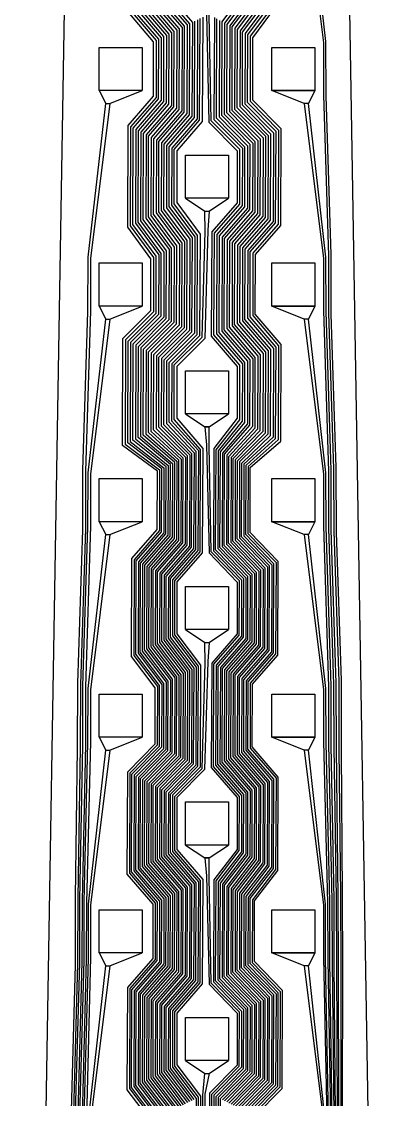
# Model space of a CAD drawing. Header units: inches. Extents: x 115980 to 170179, y 57000 to 74333.
# Drawn here: x 160486.4 to 160572.4, y 73709.1 to 73959.1 of the extents above; entities that cross this region are included whole.
import ezdxf

# ---------------------------------------------------------------- set-up
doc = ezdxf.new("R2010")
doc.units = ezdxf.units.IN
doc.header["$MEASUREMENT"] = 0
for name, color, linetype in [('metal', 221, 'Continuous'), ('nitride window', 40, 'Continuous'), ('profile', 140, 'Continuous')]:
    doc.layers.add(name, color=color, linetype=linetype)

msp = doc.modelspace()

# ---------------------------------------------------------------- linework, layer by layer
at = {"layer": 'metal'}
for points in [[(160551.91, 73990.12), (160556.39, 73954.15), (160556.39, 73942.12), (160557.58, 73904.76), (160557.61, 73891.52), (160558.77, 73855.38), (160558.81, 73840.92), (160559.96, 73806), (160560.01, 73790.32), (160560.36, 73756.21), (160560.41, 73740.12), (160560.41, 73706.12)], [(160560.81, 73706.32), (160560.91, 73739.87), (160560.86, 73756.46), (160560.61, 73790.02), (160560.56, 73806.31), (160559.41, 73840.62), (160559.37, 73855.69), (160558.21, 73891.22), (160558.18, 73905.07), (160557.01, 73941.82), (160556.99, 73954.46), (160552.91, 73990.12)], [(160522.41, 73707.12), (160516.91, 73714.37), (160516.96, 73731.98), (160522.84, 73738.74), (160522.91, 73757.37), (160516.91, 73764.37), (160516.96, 73781.98), (160523.34, 73788.48), (160523.41, 73807.62), (160517.91, 73814.87), (160517.96, 73831.46), (160523.83, 73838.22), (160523.91, 73857.87), (160517.01, 73864.42), (160517.06, 73881.93), (160523.54, 73888.38), (160523.61, 73907.72), (160518.21, 73915.02), (160518.25, 73931.31), (160524.13, 73938.07), (160524.21, 73958.02), (160518.21, 73965.02)], [(160518.81, 73965.32), (160524.81, 73958.32), (160524.73, 73937.76), (160518.85, 73931), (160518.81, 73915.32), (160524.21, 73908.02), (160524.13, 73888.07), (160517.66, 73881.62), (160517.61, 73864.72), (160524.41, 73858.12), (160524.33, 73837.97), (160518.45, 73831.21), (160518.41, 73815.12), (160523.91, 73807.87), (160523.83, 73788.22), (160517.46, 73781.72), (160517.41, 73764.62), (160523.41, 73757.62), (160523.34, 73738.48), (160517.46, 73731.72), (160517.41, 73714.62), (160522.91, 73707.37)], [(160523.41, 73707.62), (160517.91, 73714.87), (160517.96, 73731.46), (160523.83, 73738.22), (160523.91, 73757.87), (160517.91, 73764.87), (160517.96, 73781.46), (160524.33, 73787.97), (160524.41, 73808.12), (160518.91, 73815.37), (160518.95, 73830.95), (160524.83, 73837.71), (160524.91, 73858.37), (160518.21, 73865.02), (160518.25, 73881.31), (160524.73, 73887.76), (160524.81, 73908.32), (160519.41, 73915.62), (160519.44, 73930.69), (160525.32, 73937.45), (160525.41, 73958.62), (160519.41, 73965.62)], [(160520.01, 73965.92), (160526.01, 73958.92), (160525.92, 73937.14), (160520.04, 73930.38), (160520.01, 73915.92), (160525.41, 73908.62), (160525.32, 73887.45), (160518.85, 73881), (160518.81, 73865.32), (160525.41, 73858.62), (160525.32, 73837.45), (160519.44, 73830.69), (160519.41, 73815.62), (160524.91, 73808.37), (160524.83, 73787.71), (160518.45, 73781.21), (160518.41, 73765.12), (160524.41, 73758.12), (160524.33, 73737.97), (160518.45, 73731.21), (160518.41, 73715.12), (160523.91, 73707.87)], [(160534.48, 73708.27), (160540.86, 73714.77), (160540.91, 73731.37), (160534.41, 73738.12), (160534.48, 73758.27), (160539.86, 73765.28), (160539.91, 73780.87), (160533.91, 73787.87), (160533.99, 73808.53), (160539.86, 73815.28), (160539.91, 73830.87), (160533.41, 73837.62), (160533.49, 73858.78), (160539.37, 73865.54), (160539.41, 73880.62), (160533.41, 73887.62), (160533.49, 73908.78), (160539.37, 73915.54), (160539.41, 73930.62), (160532.81, 73937.32), (160532.9, 73959.09), (160538.18, 73966.16)], [(160538.77, 73965.85), (160533.49, 73958.78), (160533.41, 73937.62), (160540.01, 73930.92), (160539.96, 73915.23), (160534.09, 73908.47), (160534.01, 73887.92), (160540.01, 73880.92), (160539.96, 73865.23), (160533.99, 73858.53), (160533.91, 73837.87), (160540.41, 73831.12), (160540.36, 73815.03), (160534.48, 73808.27), (160534.41, 73788.12), (160540.41, 73781.12), (160540.36, 73765.03), (160534.98, 73758.01), (160534.91, 73738.37), (160541.41, 73731.62), (160541.35, 73714.51), (160534.98, 73708.01)], [(160535.48, 73707.75), (160541.85, 73714.25), (160541.91, 73731.87), (160535.41, 73738.62), (160535.48, 73757.75), (160540.86, 73764.77), (160540.91, 73781.37), (160534.91, 73788.37), (160534.98, 73808.01), (160540.86, 73814.77), (160540.91, 73831.37), (160534.41, 73838.12), (160534.48, 73858.27), (160540.56, 73864.92), (160540.61, 73881.22), (160534.61, 73888.22), (160534.68, 73908.16), (160540.56, 73914.92), (160540.61, 73931.22), (160534.01, 73937.92), (160534.09, 73958.47), (160539.37, 73965.54)], [(160539.96, 73965.23), (160534.68, 73958.16), (160534.61, 73938.22), (160541.21, 73931.52), (160541.15, 73914.61), (160535.28, 73907.86), (160535.21, 73888.52), (160541.21, 73881.52), (160541.15, 73864.61), (160534.98, 73858.01), (160534.91, 73838.37), (160541.41, 73831.62), (160541.35, 73814.51), (160535.48, 73807.75), (160535.41, 73788.62), (160541.41, 73781.62), (160541.35, 73764.51), (160535.97, 73757.49), (160535.91, 73738.87), (160542.41, 73732.12), (160542.34, 73714), (160535.97, 73707.49)], [(160518.41, 73705.12), (160512.91, 73712.37), (160512.99, 73734.04), (160518.87, 73740.8), (160518.91, 73755.37), (160512.91, 73762.37), (160512.99, 73784.04), (160519.37, 73790.54), (160519.41, 73805.62), (160513.91, 73812.87), (160513.99, 73833.53), (160519.86, 73840.28), (160519.91, 73855.87), (160512.21, 73862.02), (160512.3, 73884.4), (160518.77, 73890.85), (160518.81, 73905.32), (160513.41, 73912.62), (160513.49, 73933.78), (160519.37, 73940.54), (160519.41, 73955.62), (160513.41, 73962.62)], [(160514.01, 73962.92), (160520.01, 73955.92), (160519.96, 73940.23), (160514.09, 73933.47), (160514.01, 73912.92), (160519.41, 73905.62), (160519.37, 73890.54), (160512.9, 73884.09), (160512.81, 73862.32), (160520.41, 73856.12), (160520.36, 73840.03), (160514.48, 73833.27), (160514.41, 73813.12), (160519.91, 73805.87), (160519.86, 73790.28), (160513.49, 73783.78), (160513.41, 73762.62), (160519.41, 73755.62), (160519.37, 73740.54), (160513.49, 73733.78), (160513.41, 73712.62), (160518.91, 73705.37)], [(160519.41, 73705.62), (160513.91, 73712.87), (160513.99, 73733.53), (160519.86, 73740.28), (160519.91, 73755.87), (160513.91, 73762.87), (160513.99, 73783.53), (160520.36, 73790.03), (160520.41, 73806.12), (160514.91, 73813.37), (160514.98, 73833.01), (160520.86, 73839.77), (160520.91, 73856.37), (160513.41, 73862.62), (160513.49, 73883.78), (160519.96, 73890.23), (160520.01, 73905.92), (160514.61, 73913.22), (160514.68, 73933.16), (160520.56, 73939.92), (160520.61, 73956.22), (160514.61, 73963.22)], [(160515.21, 73963.52), (160521.21, 73956.52), (160521.15, 73939.61), (160515.28, 73932.86), (160515.21, 73913.52), (160520.61, 73906.22), (160520.56, 73889.92), (160514.09, 73883.47), (160514.01, 73862.92), (160521.41, 73856.62), (160521.35, 73839.51), (160515.48, 73832.75), (160515.41, 73813.62), (160520.91, 73806.37), (160520.86, 73789.77), (160514.48, 73783.27), (160514.41, 73763.12), (160520.41, 73756.12), (160520.36, 73740.03), (160514.48, 73733.27), (160514.41, 73713.12), (160519.91, 73705.87)], [(160520.41, 73706.12), (160514.91, 73713.37), (160514.98, 73733.01), (160520.86, 73739.77), (160520.91, 73756.37), (160514.91, 73763.37), (160514.98, 73783.01), (160521.35, 73789.51), (160521.41, 73806.62), (160515.91, 73813.87), (160515.97, 73832.49), (160521.85, 73839.25), (160521.91, 73856.87), (160514.61, 73863.22), (160514.68, 73883.16), (160521.15, 73889.61), (160521.21, 73906.52), (160515.81, 73913.82), (160515.87, 73932.55), (160521.75, 73939.3), (160521.81, 73956.82), (160515.81, 73963.82)], [(160516.41, 73964.12), (160522.41, 73957.12), (160522.34, 73939), (160516.47, 73932.24), (160516.41, 73914.12), (160521.81, 73906.82), (160521.75, 73889.3), (160515.28, 73882.86), (160515.21, 73863.52), (160522.41, 73857.12), (160522.34, 73839), (160516.47, 73832.24), (160516.41, 73814.12), (160521.91, 73806.87), (160521.85, 73789.25), (160515.48, 73782.75), (160515.41, 73763.62), (160521.41, 73756.62), (160521.35, 73739.51), (160515.48, 73732.75), (160515.41, 73713.62), (160520.91, 73706.37)], [(160521.41, 73706.62), (160515.91, 73713.87), (160515.97, 73732.49), (160521.85, 73739.25), (160521.91, 73756.87), (160515.91, 73763.87), (160515.97, 73782.49), (160522.34, 73789), (160522.41, 73807.12), (160516.91, 73814.37), (160516.96, 73831.98), (160522.84, 73838.74), (160522.91, 73857.37), (160515.81, 73863.82), (160515.87, 73882.55), (160522.34, 73889), (160522.41, 73907.12), (160517.01, 73914.42), (160517.06, 73931.93), (160522.94, 73938.69), (160523.01, 73957.42), (160517.01, 73964.42)], [(160517.61, 73964.72), (160523.61, 73957.72), (160523.54, 73938.38), (160517.66, 73931.62), (160517.61, 73914.72), (160523.01, 73907.42), (160522.94, 73888.69), (160516.47, 73882.24), (160516.41, 73864.12), (160523.41, 73857.62), (160523.34, 73838.48), (160517.46, 73831.72), (160517.41, 73814.62), (160522.91, 73807.37), (160522.84, 73788.74), (160516.47, 73782.24), (160516.41, 73764.12), (160522.41, 73757.12), (160522.34, 73739), (160516.47, 73732.24), (160516.41, 73714.12), (160521.91, 73706.87)], [(160536.47, 73707.24), (160542.84, 73713.74), (160542.91, 73732.37), (160536.41, 73739.12), (160536.47, 73757.24), (160541.85, 73764.25), (160541.91, 73781.87), (160535.91, 73788.87), (160535.97, 73807.49), (160541.85, 73814.25), (160541.91, 73831.87), (160535.41, 73838.62), (160535.48, 73857.75), (160541.75, 73864.3), (160541.81, 73881.82), (160535.81, 73888.82), (160535.87, 73907.55), (160541.75, 73914.3), (160541.81, 73931.82), (160535.21, 73938.52), (160535.28, 73957.86), (160540.56, 73964.92)], [(160541.15, 73964.61), (160535.87, 73957.55), (160535.81, 73938.82), (160542.41, 73932.12), (160542.34, 73914), (160536.47, 73907.24), (160536.41, 73889.12), (160542.41, 73882.12), (160542.34, 73864), (160535.97, 73857.49), (160535.91, 73838.87), (160542.41, 73832.12), (160542.34, 73814), (160536.47, 73807.24), (160536.41, 73789.12), (160542.41, 73782.12), (160542.34, 73764), (160536.96, 73756.98), (160536.91, 73739.37), (160543.41, 73732.62), (160543.34, 73713.48), (160536.96, 73706.98)], [(160537.46, 73706.72), (160543.83, 73713.22), (160543.91, 73732.87), (160537.41, 73739.62), (160537.46, 73756.72), (160542.84, 73763.74), (160542.91, 73782.37), (160536.91, 73789.37), (160536.96, 73806.98), (160542.84, 73813.74), (160542.91, 73832.37), (160536.41, 73839.12), (160536.47, 73857.24), (160542.94, 73863.69), (160543.01, 73882.42), (160537.01, 73889.42), (160537.06, 73906.93), (160542.94, 73913.69), (160543.01, 73932.42), (160536.41, 73939.12), (160536.47, 73957.24), (160541.75, 73964.3)], [(160542.34, 73964), (160537.06, 73956.93), (160537.01, 73939.42), (160543.61, 73932.72), (160543.54, 73913.38), (160537.66, 73906.62), (160537.61, 73889.72), (160543.61, 73882.72), (160543.54, 73863.38), (160536.96, 73856.98), (160536.91, 73839.37), (160543.41, 73832.62), (160543.34, 73813.48), (160537.46, 73806.72), (160537.41, 73789.62), (160543.41, 73782.62), (160543.34, 73763.48), (160537.96, 73756.46), (160537.91, 73739.87), (160544.41, 73733.12), (160544.33, 73712.97), (160537.96, 73706.46)], [(160538.45, 73706.21), (160544.83, 73712.71), (160544.91, 73733.37), (160538.41, 73740.12), (160538.45, 73756.21), (160543.83, 73763.22), (160543.91, 73782.87), (160537.91, 73789.87), (160537.96, 73806.46), (160543.83, 73813.22), (160543.91, 73832.87), (160537.41, 73839.62), (160537.46, 73856.72), (160544.13, 73863.07), (160544.21, 73883.02), (160538.21, 73890.02), (160538.25, 73906.31), (160544.13, 73913.07), (160544.21, 73933.02), (160537.61, 73939.72), (160537.66, 73956.62), (160542.94, 73963.69)], [(160543.54, 73963.38), (160538.25, 73956.31), (160538.21, 73940.02), (160544.81, 73933.32), (160544.73, 73912.76), (160538.85, 73906), (160538.81, 73890.32), (160544.81, 73883.32), (160544.73, 73862.76), (160537.96, 73856.46), (160537.91, 73839.87), (160544.41, 73833.12), (160544.33, 73812.97), (160538.45, 73806.21), (160538.41, 73790.12), (160544.41, 73783.12), (160544.33, 73762.97), (160538.95, 73755.95), (160538.91, 73740.37), (160545.41, 73733.62), (160545.32, 73712.45), (160538.95, 73705.95)], [(160539.44, 73705.69), (160545.82, 73712.19), (160545.91, 73733.87), (160539.41, 73740.62), (160539.44, 73755.69), (160544.83, 73762.71), (160544.91, 73783.37), (160538.91, 73790.37), (160538.95, 73805.95), (160544.83, 73812.71), (160544.91, 73833.37), (160538.41, 73840.12), (160538.45, 73856.21), (160545.32, 73862.45), (160545.41, 73883.62), (160539.41, 73890.62), (160539.44, 73905.69), (160545.32, 73912.45), (160545.41, 73933.62), (160538.81, 73940.32), (160538.85, 73956), (160544.13, 73963.07)], [(160544.73, 73962.76), (160539.44, 73955.69), (160539.41, 73940.62), (160546.01, 73933.92), (160545.92, 73912.14), (160540.04, 73905.38), (160540.01, 73890.92), (160546.01, 73883.92), (160545.92, 73862.14), (160538.95, 73855.95), (160538.91, 73840.37), (160545.41, 73833.62), (160545.32, 73812.45), (160539.44, 73805.69), (160539.41, 73790.62), (160545.41, 73783.62), (160545.32, 73762.45), (160539.94, 73755.43), (160539.91, 73740.87), (160546.41, 73734.12), (160546.31, 73711.93), (160539.94, 73705.43)], [(160516.41, 73704.12), (160510.91, 73711.37), (160511.01, 73735.07), (160516.89, 73741.83), (160516.91, 73754.37), (160510.91, 73761.37), (160511.01, 73785.07), (160517.38, 73791.57), (160517.41, 73804.62), (160511.91, 73811.87), (160512, 73834.56), (160517.88, 73841.31), (160517.91, 73854.87), (160509.81, 73860.82), (160509.92, 73885.64), (160516.39, 73892.09), (160516.41, 73904.12), (160511.01, 73911.42), (160511.11, 73935.02), (160516.99, 73941.78), (160517.01, 73954.42), (160511.01, 73961.42)], [(160511.61, 73961.72), (160517.61, 73954.72), (160517.58, 73941.47), (160511.7, 73934.71), (160511.61, 73911.72), (160517.01, 73904.42), (160516.99, 73891.78), (160510.51, 73885.33), (160510.41, 73861.12), (160518.41, 73855.12), (160518.38, 73841.06), (160512.5, 73834.3), (160512.41, 73812.12), (160517.91, 73804.87), (160517.88, 73791.31), (160511.51, 73784.81), (160511.41, 73761.62), (160517.41, 73754.62), (160517.38, 73741.57), (160511.51, 73734.81), (160511.41, 73711.62), (160516.91, 73704.37)], [(160517.41, 73704.62), (160511.91, 73711.87), (160512, 73734.56), (160517.88, 73741.31), (160517.91, 73754.87), (160511.91, 73761.87), (160512, 73784.56), (160518.38, 73791.06), (160518.41, 73805.12), (160512.91, 73812.37), (160512.99, 73834.04), (160518.87, 73840.8), (160518.91, 73855.37), (160511.01, 73861.42), (160511.11, 73885.02), (160517.58, 73891.47), (160517.61, 73904.72), (160512.21, 73912.02), (160512.3, 73934.4), (160518.18, 73941.16), (160518.21, 73955.02), (160512.21, 73962.02)], [(160512.81, 73962.32), (160518.81, 73955.32), (160518.77, 73940.85), (160512.9, 73934.09), (160512.81, 73912.32), (160518.21, 73905.02), (160518.18, 73891.16), (160511.7, 73884.71), (160511.61, 73861.72), (160519.41, 73855.62), (160519.37, 73840.54), (160513.49, 73833.78), (160513.41, 73812.62), (160518.91, 73805.37), (160518.87, 73790.8), (160512.5, 73784.3), (160512.41, 73762.12), (160518.41, 73755.12), (160518.38, 73741.06), (160512.5, 73734.3), (160512.41, 73712.12), (160517.91, 73704.87)], [(160528.41, 73960.12), (160528.3, 73935.9), (160522.42, 73929.15), (160522.42, 73917.12), (160527.81, 73909.82), (160527.7, 73886.21), (160521.23, 73879.76), (160521.21, 73866.52), (160527.41, 73859.62), (160527.31, 73836.42), (160521.43, 73829.66), (160521.41, 73816.62), (160526.91, 73809.37), (160526.81, 73786.68), (160520.44, 73780.18), (160520.41, 73766.12), (160526.41, 73759.12), (160526.31, 73736.93), (160520.44, 73730.18), (160520.41, 73716.12), (160525.91, 73708.87)], [(160529.32, 73960.95), (160529.81, 73935.82), (160536.41, 73929.12), (160536.39, 73917.09), (160530.51, 73910.33), (160530.41, 73886.12), (160536.41, 73879.12), (160536.39, 73867.09), (160531.01, 73860.07), (160530.91, 73836.37), (160537.41, 73829.62), (160537.38, 73816.57), (160531.51, 73809.81), (160531.41, 73786.62), (160537.41, 73779.62), (160537.38, 73766.57), (160532, 73759.56), (160531.91, 73736.87), (160538.41, 73730.12), (160538.38, 73716.06), (160532, 73709.56), (160531.91, 73686.87)], [(160532.41, 73687.12), (160532.5, 73709.3), (160538.87, 73715.8), (160538.91, 73730.37), (160532.41, 73737.12), (160532.5, 73759.3), (160537.88, 73766.31), (160537.91, 73779.87), (160531.91, 73786.87), (160532, 73809.56), (160537.88, 73816.31), (160537.91, 73829.87), (160531.41, 73836.62), (160531.51, 73859.81), (160536.99, 73866.78), (160537.01, 73879.42), (160531.01, 73886.42), (160531.11, 73910.02), (160536.99, 73916.78), (160537.01, 73929.42), (160530.41, 73936.12), (160529.92, 73960.64)], [(160531.11, 73960.02), (160531.01, 73936.42), (160537.61, 73929.72), (160537.58, 73916.47), (160531.7, 73909.71), (160531.61, 73886.72), (160537.61, 73879.72), (160537.58, 73866.47), (160532, 73859.56), (160531.91, 73836.87), (160538.41, 73830.12), (160538.38, 73816.06), (160532.5, 73809.3), (160532.41, 73787.12), (160538.41, 73780.12), (160538.38, 73766.06), (160532.99, 73759.04), (160532.91, 73737.37), (160539.41, 73730.62), (160539.37, 73715.54), (160532.99, 73709.04)], [(160540.44, 73705.18), (160546.81, 73711.68), (160546.91, 73734.37), (160540.41, 73741.12), (160540.44, 73755.18), (160545.82, 73762.19), (160545.91, 73783.87), (160539.91, 73790.87), (160539.94, 73805.43), (160545.82, 73812.19), (160545.91, 73833.87), (160539.41, 73840.62), (160539.44, 73855.69), (160546.51, 73861.83), (160546.61, 73884.22), (160540.61, 73891.22), (160540.64, 73905.07), (160546.51, 73911.83), (160546.61, 73934.22), (160540.01, 73940.92), (160540.04, 73955.38), (160545.32, 73962.45)], [(160524.41, 73708.12), (160518.91, 73715.37), (160518.95, 73730.95), (160524.83, 73737.71), (160524.91, 73758.37), (160518.91, 73765.37), (160518.95, 73780.95), (160525.32, 73787.45), (160525.41, 73808.62), (160519.91, 73815.87), (160519.94, 73830.43), (160525.82, 73837.19), (160525.91, 73858.87), (160519.41, 73865.62), (160519.44, 73880.69), (160525.92, 73887.14), (160526.01, 73908.92), (160520.61, 73916.22), (160520.64, 73930.07), (160526.51, 73936.83), (160526.61, 73959.22)], [(160527.21, 73959.52), (160527.11, 73936.52), (160521.23, 73929.76), (160521.21, 73916.52), (160526.61, 73909.22), (160526.51, 73886.83), (160520.04, 73880.38), (160520.01, 73865.92), (160526.41, 73859.12), (160526.31, 73836.93), (160520.44, 73830.18), (160520.41, 73816.12), (160525.91, 73808.87), (160525.82, 73787.19), (160519.44, 73780.69), (160519.41, 73765.62), (160525.41, 73758.62), (160525.32, 73737.45), (160519.44, 73730.69), (160519.41, 73715.62), (160524.91, 73708.37)], [(160525.41, 73708.62), (160519.91, 73715.87), (160519.94, 73730.43), (160525.82, 73737.19), (160525.91, 73758.87), (160519.91, 73765.87), (160519.94, 73780.43), (160526.31, 73786.93), (160526.41, 73809.12), (160520.91, 73816.37), (160520.93, 73829.92), (160526.81, 73836.68), (160526.91, 73859.37), (160520.61, 73866.22), (160520.64, 73880.07), (160527.11, 73886.52), (160527.21, 73909.52), (160521.81, 73916.82), (160521.83, 73929.46), (160527.7, 73936.21), (160527.81, 73959.82)], [(160533.49, 73708.78), (160539.86, 73715.28), (160539.91, 73730.87), (160533.41, 73737.62), (160533.49, 73758.78), (160538.87, 73765.8), (160538.91, 73780.37), (160532.91, 73787.37), (160532.99, 73809.04), (160538.87, 73815.8), (160538.91, 73830.37), (160532.41, 73837.12), (160532.5, 73859.3), (160538.18, 73866.16), (160538.21, 73880.02), (160532.21, 73887.02), (160532.3, 73909.4), (160538.18, 73916.16), (160538.21, 73930.02), (160531.61, 73936.72), (160531.7, 73959.71)], [(160532.3, 73959.4), (160532.21, 73937.02), (160538.81, 73930.32), (160538.77, 73915.85), (160532.9, 73909.09), (160532.81, 73887.32), (160538.81, 73880.32), (160538.77, 73865.85), (160532.99, 73859.04), (160532.91, 73837.37), (160539.41, 73830.62), (160539.37, 73815.54), (160533.49, 73808.78), (160533.41, 73787.62), (160539.41, 73780.62), (160539.37, 73765.54), (160533.99, 73758.53), (160533.91, 73737.87), (160540.41, 73731.12), (160540.36, 73715.03), (160533.99, 73708.53)], [(160497.96, 73706.46), (160498.91, 73740.37), (160498.95, 73755.95), (160499.41, 73790.62), (160499.44, 73805.69), (160500.61, 73841.22), (160500.64, 73855.07), (160501.81, 73891.82), (160501.83, 73904.46), (160505.91, 73940.12), (160505.91, 73940.12), (160506.91, 73940.12), (160502.42, 73904.15), (160502.42, 73892.12), (160501.23, 73854.76), (160501.21, 73841.52), (160500.04, 73805.38), (160500.01, 73790.92), (160499.44, 73755.69), (160499.41, 73740.62), (160498.45, 73706.21)], [(160560.01, 73705.92), (160559.91, 73740.37), (160559.86, 73755.95), (160559.41, 73790.62), (160559.37, 73805.69), (160558.21, 73841.22), (160558.18, 73855.07), (160557.01, 73891.82), (160556.99, 73904.46), (160552.91, 73940.12), (160552.91, 73940.12), (160551.91, 73940.12), (160556.39, 73904.15), (160556.39, 73892.12), (160557.58, 73854.76), (160557.61, 73841.52), (160558.77, 73805.38), (160558.81, 73790.92), (160559.37, 73755.69), (160559.41, 73740.62), (160559.61, 73705.72)], [(160526.41, 73709.12), (160520.91, 73716.37), (160520.93, 73729.92), (160526.81, 73736.68), (160526.91, 73759.37), (160520.91, 73766.37), (160520.93, 73779.92), (160527.31, 73786.42), (160527.41, 73809.62), (160521.91, 73816.87), (160521.93, 73829.4), (160527.8, 73836.16), (160527.91, 73859.87), (160521.81, 73866.82), (160521.83, 73879.46), (160528.3, 73885.9), (160529.01, 73910.42), (160528.91, 73915.12), (160528.91, 73915.12), (160529.91, 73915.12), (160529.61, 73910.72), (160528.89, 73885.6), (160522.42, 73879.15), (160522.42, 73867.12), (160528.41, 73860.12), (160528.3, 73835.9), (160522.42, 73829.15), (160522.42, 73817.12), (160527.91, 73809.87), (160527.8, 73786.16), (160521.43, 73779.66), (160521.41, 73766.62), (160527.41, 73759.62), (160527.31, 73736.42), (160521.43, 73729.66), (160521.41, 73716.62), (160526.91, 73709.37), (160526.81, 73686.68)], [(160498.95, 73705.95), (160499.91, 73740.87), (160499.94, 73755.43), (160500.61, 73791.22), (160500.64, 73805.07), (160501.81, 73841.82), (160501.83, 73854.46), (160505.91, 73890.12), (160505.91, 73890.12), (160506.91, 73890.12), (160502.42, 73854.15), (160502.42, 73842.12), (160501.23, 73804.76), (160501.23, 73791.53), (160500.44, 73755.18), (160500.41, 73741.12), (160499.44, 73705.69)], [(160559.21, 73705.52), (160558.91, 73740.87), (160558.87, 73755.43), (160558.21, 73791.22), (160558.18, 73805.07), (160557.01, 73841.82), (160556.99, 73854.46), (160552.91, 73890.12), (160552.91, 73890.12), (160551.91, 73890.12), (160556.39, 73854.15), (160556.39, 73842.12), (160557.58, 73804.76), (160557.58, 73791.53), (160558.38, 73755.18), (160558.41, 73741.12), (160558.81, 73705.32)], [(160531.41, 73686.62), (160531.51, 73709.81), (160537.88, 73716.31), (160537.91, 73729.87), (160531.41, 73736.62), (160531.51, 73759.81), (160536.89, 73766.83), (160536.91, 73779.37), (160530.91, 73786.37), (160531.01, 73810.07), (160536.89, 73816.83), (160536.91, 73829.37), (160530.41, 73836.12), (160529.92, 73860.64), (160529.91, 73865.12), (160529.91, 73865.12), (160528.91, 73865.12), (160529.32, 73860.95), (160529.91, 73835.87), (160536.41, 73829.12), (160536.39, 73817.09), (160530.51, 73810.33), (160530.41, 73786.12), (160536.41, 73779.12), (160536.39, 73767.09), (160531.01, 73760.07), (160530.91, 73736.37), (160537.41, 73729.62), (160537.38, 73716.57), (160531.01, 73710.07), (160530.91, 73686.37)], [(160499.94, 73705.43), (160500.91, 73741.37), (160500.93, 73754.92), (160501.81, 73791.82), (160501.83, 73804.46), (160505.91, 73840.12), (160505.91, 73840.12), (160506.91, 73840.12), (160502.42, 73804.15), (160502.42, 73792.12), (160501.43, 73754.66), (160501.41, 73741.62), (160500.44, 73705.18)], [(160558.41, 73705.12), (160557.91, 73741.37), (160557.88, 73754.92), (160557.01, 73791.82), (160556.99, 73804.46), (160552.91, 73840.12), (160552.91, 73840.12), (160551.91, 73840.12), (160556.39, 73804.15), (160556.39, 73792.12), (160557.38, 73754.66), (160557.41, 73741.62), (160558.01, 73704.92)], [(160527.31, 73686.42), (160527.41, 73709.62), (160521.91, 73716.87), (160521.93, 73729.4), (160527.8, 73736.16), (160527.91, 73759.87), (160521.91, 73766.87), (160521.93, 73779.4), (160528.3, 73785.9), (160529.01, 73810.42), (160528.91, 73815.12), (160528.91, 73815.12), (160529.91, 73815.12), (160529.61, 73810.72), (160528.79, 73785.65), (160522.42, 73779.15), (160522.42, 73767.12), (160528.41, 73760.12), (160528.3, 73735.9), (160522.42, 73729.15), (160522.42, 73717.12), (160527.91, 73709.87), (160527.8, 73686.16)], [(160500.93, 73704.92), (160501.91, 73741.87), (160501.93, 73754.4), (160505.91, 73790.12), (160505.91, 73790.12), (160506.91, 73790.12), (160502.42, 73754.15), (160502.42, 73742.12), (160501.43, 73704.66)], [(160557.61, 73704.72), (160556.91, 73741.87), (160556.89, 73754.4), (160552.91, 73790.12), (160552.91, 73790.12), (160551.91, 73790.12), (160556.39, 73754.15), (160556.39, 73742.12), (160557.21, 73704.52)], [(160530.41, 73686.12), (160530.51, 73710.33), (160536.89, 73716.83), (160536.91, 73729.37), (160530.41, 73736.12), (160529.92, 73760.64), (160529.91, 73765.12), (160529.91, 73765.12), (160528.91, 73765.12), (160529.32, 73760.95), (160529.91, 73735.87), (160536.41, 73729.12), (160536.39, 73717.09), (160530.02, 73710.59), (160529.91, 73685.87)], [(160501.93, 73704.4), (160505.91, 73740.12), (160505.91, 73740.12), (160506.91, 73740.12), (160502.42, 73704.15)], [(160556.81, 73704.32), (160552.91, 73740.12), (160552.91, 73740.12), (160551.91, 73740.12), (160556.41, 73704.12)], [(160528.3, 73685.9), (160528.41, 73710.12), (160528.91, 73715.12), (160528.91, 73715.12), (160529.91, 73715.12), (160528.91, 73710.37), (160528.79, 73685.65)]]:
    msp.add_lwpolyline(points, dxfattribs=at)
for points in [[(160504.41, 73953.12), (160514.41, 73953.12), (160514.41, 73943.12), (160504.41, 73943.12)], [(160544.41, 73953.12), (160554.41, 73953.12), (160554.41, 73943.12), (160544.41, 73943.12)], [(160514.41, 73943.12), (160504.41, 73943.12), (160505.91, 73940.12), (160506.91, 73940.12), (160514.41, 73943.12)], [(160544.41, 73943.12), (160554.41, 73943.12), (160552.91, 73940.12), (160551.91, 73940.12), (160544.41, 73943.12)], [(160524.41, 73928.12), (160534.41, 73928.12), (160534.41, 73918.12), (160524.41, 73918.12)], [(160534.41, 73918.12), (160524.41, 73918.12), (160528.91, 73915.12), (160529.91, 73915.12), (160534.41, 73918.12)], [(160504.41, 73903.12), (160514.41, 73903.12), (160514.41, 73893.12), (160504.41, 73893.12)], [(160544.41, 73903.12), (160554.41, 73903.12), (160554.41, 73893.12), (160544.41, 73893.12)], [(160514.41, 73893.12), (160504.41, 73893.12), (160505.91, 73890.12), (160506.91, 73890.12), (160514.41, 73893.12)], [(160544.41, 73893.12), (160554.41, 73893.12), (160552.91, 73890.12), (160551.91, 73890.12), (160544.41, 73893.12)], [(160524.41, 73878.12), (160534.41, 73878.12), (160534.41, 73868.12), (160524.41, 73868.12)], [(160534.41, 73868.12), (160524.41, 73868.12), (160528.91, 73865.12), (160529.91, 73865.12), (160534.41, 73868.12)], [(160504.41, 73853.12), (160514.41, 73853.12), (160514.41, 73843.12), (160504.41, 73843.12)], [(160544.41, 73853.12), (160554.41, 73853.12), (160554.41, 73843.12), (160544.41, 73843.12)], [(160514.41, 73843.12), (160504.41, 73843.12), (160505.91, 73840.12), (160506.91, 73840.12), (160514.41, 73843.12)], [(160544.41, 73843.12), (160554.41, 73843.12), (160552.91, 73840.12), (160551.91, 73840.12), (160544.41, 73843.12)], [(160524.41, 73828.12), (160534.41, 73828.12), (160534.41, 73818.12), (160524.41, 73818.12)], [(160534.41, 73818.12), (160524.41, 73818.12), (160528.91, 73815.12), (160529.91, 73815.12), (160534.41, 73818.12)], [(160504.41, 73803.12), (160514.41, 73803.12), (160514.41, 73793.12), (160504.41, 73793.12)], [(160544.41, 73803.12), (160554.41, 73803.12), (160554.41, 73793.12), (160544.41, 73793.12)], [(160514.41, 73793.12), (160504.41, 73793.12), (160505.91, 73790.12), (160506.91, 73790.12), (160514.41, 73793.12)], [(160544.41, 73793.12), (160554.41, 73793.12), (160552.91, 73790.12), (160551.91, 73790.12), (160544.41, 73793.12)], [(160524.41, 73778.12), (160534.41, 73778.12), (160534.41, 73768.12), (160524.41, 73768.12)], [(160534.41, 73768.12), (160524.41, 73768.12), (160528.91, 73765.12), (160529.91, 73765.12), (160534.41, 73768.12)], [(160504.41, 73753.12), (160514.41, 73753.12), (160514.41, 73743.12), (160504.41, 73743.12)], [(160544.41, 73753.12), (160554.41, 73753.12), (160554.41, 73743.12), (160544.41, 73743.12)], [(160514.41, 73743.12), (160504.41, 73743.12), (160505.91, 73740.12), (160506.91, 73740.12), (160514.41, 73743.12)], [(160544.41, 73743.12), (160554.41, 73743.12), (160552.91, 73740.12), (160551.91, 73740.12), (160544.41, 73743.12)], [(160524.41, 73728.12), (160534.41, 73728.12), (160534.41, 73718.12), (160524.41, 73718.12)], [(160534.41, 73718.12), (160524.41, 73718.12), (160528.91, 73715.12), (160529.91, 73715.12), (160534.41, 73718.12)]]:
    msp.add_lwpolyline(points, close=True, dxfattribs=at)
at = {"layer": 'nitride window'}
for points in [[(160504.41, 73953.12), (160514.41, 73953.12), (160514.41, 73943.12), (160504.41, 73943.12)], [(160544.41, 73953.12), (160554.41, 73953.12), (160554.41, 73943.12), (160544.41, 73943.12)], [(160524.41, 73928.12), (160534.41, 73928.12), (160534.41, 73918.12), (160524.41, 73918.12)], [(160504.41, 73903.12), (160514.41, 73903.12), (160514.41, 73893.12), (160504.41, 73893.12)], [(160544.41, 73903.12), (160554.41, 73903.12), (160554.41, 73893.12), (160544.41, 73893.12)], [(160524.41, 73878.12), (160534.41, 73878.12), (160534.41, 73868.12), (160524.41, 73868.12)], [(160504.41, 73853.12), (160514.41, 73853.12), (160514.41, 73843.12), (160504.41, 73843.12)], [(160544.41, 73853.12), (160554.41, 73853.12), (160554.41, 73843.12), (160544.41, 73843.12)], [(160524.41, 73828.12), (160534.41, 73828.12), (160534.41, 73818.12), (160524.41, 73818.12)], [(160504.41, 73803.12), (160514.41, 73803.12), (160514.41, 73793.12), (160504.41, 73793.12)], [(160544.41, 73803.12), (160554.41, 73803.12), (160554.41, 73793.12), (160544.41, 73793.12)], [(160524.41, 73778.12), (160534.41, 73778.12), (160534.41, 73768.12), (160524.41, 73768.12)], [(160504.41, 73753.12), (160514.41, 73753.12), (160514.41, 73743.12), (160504.41, 73743.12)], [(160544.41, 73753.12), (160554.41, 73753.12), (160554.41, 73743.12), (160544.41, 73743.12)], [(160524.41, 73728.12), (160534.41, 73728.12), (160534.41, 73718.12), (160524.41, 73718.12)]]:
    msp.add_lwpolyline(points, close=True, dxfattribs=at)
at = {"layer": 'profile'}
msp.add_lwpolyline([(160529.41, 74333.12), (160541.41, 74299.12), (160549.41, 74273.12), (160554.41, 74253.12), (160558.41, 74203.12), (160572.41, 73363.12), (160572.41, 71833.12), (160486.41, 71833.12), (160486.41, 73363.12), (160500.41, 74203.12), (160504.41, 74253.12), (160509.41, 74273.12), (160517.41, 74299.12)], close=True, dxfattribs=at)

doc.saveas('drawing.dxf')
